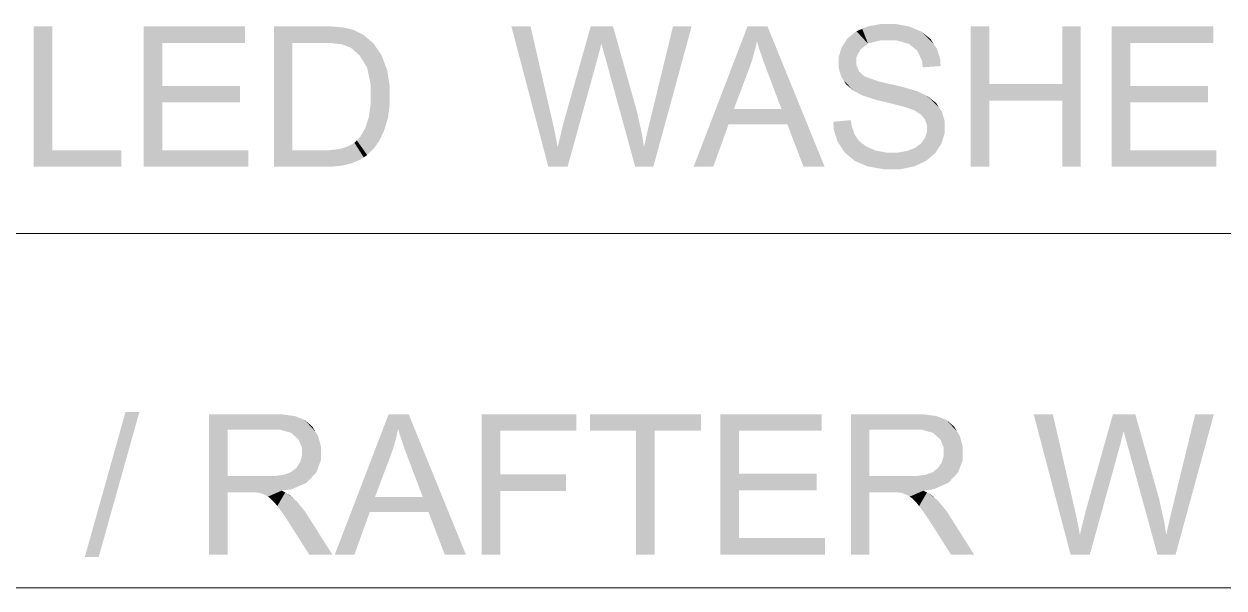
# Model space of a CAD drawing. Header units: millimetres. Extents: x 2 to 579, y 1 to 405.
# Drawn here: x 178.54 to 185.94, y 95.59 to 99.06 of the extents above; entities that cross this region are included whole.
import ezdxf

# ---------------------------------------------------------------- set-up
doc = ezdxf.new("R2010")
doc.units = ezdxf.units.MM
doc.linetypes.add('XKITLINE00', pattern=[0])
doc.layers.add('LinkedObject', color=7, linetype='Continuous', lineweight=0)

# ---------------------------------------------------------------- blocks, each defined once
blk = doc.blocks.new('*A4')
at = {"layer": 'LinkedObject'}
for points in [[(183.8218, 99.0628), (183.818, 98.9617), (183.7426, 99.048)], [(183.8654, 99.0628), (183.818, 98.9617), (183.8218, 99.0628)], [(183.818, 98.9617), (183.8654, 99.0628), (183.8698, 98.9617)], [(183.8654, 99.0628), (183.9195, 98.9617), (183.8698, 98.9617)], [(183.998, 99.0473), (183.8654, 99.0628), (183.9133, 99.0628)], [(184.0346, 99.0318), (183.8654, 99.0628), (183.998, 99.0473)], [(183.9948, 98.9407), (183.8654, 99.0628), (184.0346, 99.0318)], [(183.9195, 98.9617), (183.8654, 99.0628), (183.9948, 98.9407)], [(178.7171, 99.0481), (178.6031, 98.1841), (178.6031, 99.0481)], [(178.7171, 98.286), (178.6031, 98.1841), (178.7171, 99.0481)], [(179.3945, 98.6817), (179.2805, 98.1841), (179.2805, 99.0481)], [(179.3945, 98.6817), (179.2805, 99.0481), (179.3945, 98.9461)], [(179.9051, 98.9461), (179.2805, 99.0481), (179.9051, 99.0481)], [(179.3945, 98.9461), (179.2805, 99.0481), (179.9051, 98.9461)], [(180.0831, 99.0481), (180.1972, 98.9461), (180.0831, 98.1841)], [(180.3787, 98.9461), (180.0831, 99.0481), (180.3805, 99.0481)], [(180.1972, 98.9461), (180.0831, 99.0481), (180.3787, 98.9461)], [(180.3805, 99.0481), (180.4297, 98.9461), (180.3787, 98.9461)], [(180.4308, 99.0481), (180.4297, 98.9461), (180.3805, 99.0481)], [(180.4308, 99.0481), (180.5037, 98.9373), (180.4297, 98.9461)], [(180.5077, 99.0419), (180.5037, 98.9373), (180.4308, 99.0481)], [(180.5342, 99.0357), (180.5037, 98.9373), (180.5077, 99.0419)], [(180.5342, 99.0357), (180.5266, 98.9284), (180.5037, 98.9373)], [(180.5266, 98.9284), (180.5342, 99.0357), (180.5585, 98.9161)], [(180.6346, 98.9962), (180.5342, 99.0357), (180.5713, 99.0271)], [(180.6608, 98.9738), (180.5342, 99.0357), (180.6346, 98.9962)], [(180.6125, 98.8673), (180.5342, 99.0357), (180.6608, 98.9738)], [(180.5585, 98.9161), (180.5342, 99.0357), (180.6125, 98.8673)], [(181.6638, 99.0481), (181.7734, 98.1841), (181.5459, 99.0481)], [(181.7945, 98.4815), (181.7734, 98.1841), (181.6638, 99.0481)], [(182.0342, 99.0481), (182.0741, 98.8421), (181.8698, 98.4644)], [(182.0741, 98.8421), (182.0342, 99.0481), (182.0798, 98.8631)], [(182.0798, 98.8631), (182.0342, 99.0481), (182.0929, 98.9139)], [(182.0929, 98.9139), (182.0342, 99.0481), (182.1001, 98.9438)], [(182.172, 99.0481), (182.1001, 98.9438), (182.0342, 99.0481)], [(182.1001, 98.9438), (182.172, 99.0481), (182.1023, 98.9341)], [(182.1023, 98.9341), (182.172, 99.0481), (182.1163, 98.8833)], [(182.1163, 98.8833), (182.172, 99.0481), (182.128, 98.8421)], [(182.128, 98.8421), (182.172, 99.0481), (182.2951, 98.6103)], [(182.6561, 99.0481), (182.4061, 98.4926), (182.5413, 99.0481)], [(182.4202, 98.1841), (182.4061, 98.4926), (182.6561, 99.0481)], [(183.0003, 99.0481), (183.0117, 98.792), (182.6685, 98.1841)], [(183.0117, 98.792), (183.0003, 99.0481), (183.0265, 98.833)], [(183.0265, 98.833), (183.0003, 99.0481), (183.0498, 98.9157)], [(183.0498, 98.9157), (183.0003, 99.0481), (183.0583, 98.9574)], [(183.1234, 99.0481), (183.0583, 98.9574), (183.0003, 99.0481)], [(183.0583, 98.9574), (183.1234, 99.0481), (183.0686, 98.9221)], [(183.0686, 98.9221), (183.1234, 99.0481), (183.0993, 98.8322)], [(183.0993, 98.8322), (183.1234, 99.0481), (183.1196, 98.7776)], [(183.1196, 98.7776), (183.1234, 99.0481), (183.21, 98.5392)], [(183.21, 98.5392), (183.1234, 99.0481), (183.2456, 98.4459)], [(183.2456, 98.4459), (183.1234, 99.0481), (183.4757, 98.1841)], [(183.6714, 99.0185), (183.7187, 98.9237), (183.6172, 98.9753)], [(183.7424, 98.9427), (183.6714, 99.0185), (183.707, 99.0333)], [(183.7187, 98.9237), (183.6714, 99.0185), (183.7424, 98.9427)], [(183.7426, 99.048), (183.818, 98.9617), (183.707, 99.0333)], [(183.707, 99.0333), (183.818, 98.9617), (183.7424, 98.9427)], [(184.0346, 99.0318), (184.0202, 98.9198), (183.9948, 98.9407)], [(184.0713, 99.0163), (184.0202, 98.9198), (184.0346, 99.0318)], [(184.0202, 98.9198), (184.0713, 99.0163), (184.0457, 98.8988)], [(184.0457, 98.8988), (184.0713, 99.0163), (184.1473, 98.9407)], [(184.1473, 98.9407), (184.0713, 99.0163), (184.1276, 98.9708)], [(184.4895, 98.693), (184.3755, 98.1841), (184.3755, 99.0481)], [(184.4895, 98.693), (184.3755, 99.0481), (184.4895, 99.0481)], [(185.0529, 99.0481), (184.9388, 98.693), (184.9388, 99.0481)], [(184.9388, 98.591), (184.9388, 98.693), (185.0529, 99.0481)], [(184.9388, 98.591), (185.0529, 99.0481), (185.0529, 98.1841)], [(185.3587, 98.6817), (185.2447, 98.1841), (185.2447, 99.0481)], [(185.3587, 98.6817), (185.2447, 99.0481), (185.3587, 98.9461)], [(185.8693, 98.9461), (185.2447, 99.0481), (185.8693, 99.0481)], [(185.3587, 98.9461), (185.2447, 99.0481), (185.8693, 98.9461)], [(180.0831, 98.1841), (180.1972, 98.9461), (180.1972, 98.286)], [(180.6608, 98.9738), (180.6348, 98.8309), (180.6125, 98.8673)], [(180.6949, 98.9449), (180.6348, 98.8309), (180.6608, 98.9738)], [(180.746, 98.8711), (180.6348, 98.8309), (180.6949, 98.9449)], [(183.5987, 98.9468), (183.5616, 98.8244), (183.5801, 98.9184)], [(183.695, 98.9046), (183.5616, 98.8244), (183.5987, 98.9468)], [(183.5801, 98.9184), (183.5616, 98.8244), (183.5616, 98.8572)], [(183.6172, 98.9753), (183.7187, 98.9237), (183.5987, 98.9468)], [(183.5987, 98.9468), (183.7187, 98.9237), (183.695, 98.9046)], [(184.1473, 98.9407), (184.0756, 98.8368), (184.0457, 98.8988)], [(184.1671, 98.9106), (184.0756, 98.8368), (184.1473, 98.9407)], [(184.1883, 98.8425), (184.0756, 98.8368), (184.1671, 98.9106)], [(180.6348, 98.8309), (180.746, 98.8711), (180.657, 98.7945)], [(180.657, 98.7945), (180.746, 98.8711), (180.7629, 98.8262)], [(181.8698, 98.4644), (182.0741, 98.8421), (181.892, 98.1841)], [(182.2951, 98.6103), (182.3086, 98.1841), (182.128, 98.8421)], [(183.6713, 98.8588), (183.5616, 98.8244), (183.695, 98.9046)], [(183.5616, 98.8244), (183.6713, 98.8588), (183.6713, 98.832)], [(184.1897, 98.8044), (184.0756, 98.8368), (184.1883, 98.8425)], [(184.0756, 98.8368), (184.1897, 98.8044), (184.08, 98.7958)], [(180.7629, 98.8262), (180.6793, 98.6903), (180.657, 98.7945)], [(180.7799, 98.7812), (180.6793, 98.6903), (180.7629, 98.8262)], [(180.7968, 98.6785), (180.6793, 98.6903), (180.7799, 98.7812)], [(182.6685, 98.1841), (183.0117, 98.792), (182.9164, 98.5392)], [(183.6713, 98.8087), (183.5616, 98.8244), (183.6713, 98.832)], [(183.5616, 98.8244), (183.6713, 98.8087), (183.5616, 98.7947)], [(183.5616, 98.7947), (183.6713, 98.8087), (183.5767, 98.7408)], [(183.5767, 98.7408), (183.6713, 98.8087), (183.5919, 98.7168)], [(183.5919, 98.7168), (183.6713, 98.8087), (183.6881, 98.7704)], [(183.6881, 98.7704), (183.653, 98.6525), (183.5919, 98.7168)], [(183.7049, 98.7553), (183.653, 98.6525), (183.6881, 98.7704)], [(180.7968, 98.6208), (180.6793, 98.6903), (180.7968, 98.6785)], [(180.6793, 98.6903), (180.7968, 98.6208), (180.6793, 98.6226)], [(183.5919, 98.7168), (183.653, 98.6525), (183.607, 98.6927)], [(183.653, 98.6525), (183.7049, 98.7553), (183.6838, 98.6363)], [(183.6838, 98.6363), (183.7049, 98.7553), (183.7214, 98.7403)], [(183.6838, 98.6363), (183.7214, 98.7403), (183.7076, 98.6236)], [(183.7076, 98.6236), (183.7214, 98.7403), (183.7909, 98.5966)], [(183.7909, 98.5966), (183.7214, 98.7403), (183.8075, 98.7095)], [(183.7909, 98.5966), (183.8075, 98.7095), (183.8503, 98.5823)], [(183.8503, 98.5823), (183.8075, 98.7095), (183.8771, 98.6937)], [(183.8503, 98.5823), (183.8771, 98.6937), (183.9098, 98.568)], [(183.9098, 98.568), (183.8771, 98.6937), (183.9468, 98.678)], [(184.4895, 98.591), (184.3755, 98.1841), (184.4895, 98.693)], [(184.4895, 98.693), (184.9388, 98.591), (184.4895, 98.591)], [(184.9388, 98.693), (184.9388, 98.591), (184.4895, 98.693)], [(179.3945, 98.5798), (179.2805, 98.1841), (179.3945, 98.6817)], [(179.8732, 98.5798), (179.3945, 98.6817), (179.8732, 98.6817)], [(179.3945, 98.5798), (179.3945, 98.6817), (179.8732, 98.5798)], [(180.7968, 98.6208), (180.6793, 98.5736), (180.6793, 98.6226)], [(180.7968, 98.5716), (180.6793, 98.5736), (180.7968, 98.6208)], [(183.9098, 98.568), (183.9468, 98.678), (183.9867, 98.5469)], [(183.9867, 98.5469), (183.9468, 98.678), (184.004, 98.5402)], [(184.004, 98.5402), (183.9468, 98.678), (184.0311, 98.5298)], [(184.0423, 98.6504), (184.0311, 98.5298), (183.9468, 98.678)], [(184.0683, 98.6386), (184.0311, 98.5298), (184.0423, 98.6504)], [(184.0311, 98.5298), (184.0683, 98.6386), (184.0701, 98.5044)], [(184.0701, 98.5044), (184.0683, 98.6386), (184.106, 98.6213)], [(184.0701, 98.5044), (184.106, 98.6213), (184.0821, 98.4892)], [(184.0821, 98.4892), (184.106, 98.6213), (184.094, 98.474)], [(184.106, 98.6213), (184.1797, 98.5506), (184.094, 98.474)], [(184.1797, 98.5506), (184.106, 98.6213), (184.1617, 98.5773)], [(185.3587, 98.5798), (185.2447, 98.1841), (185.3587, 98.6817)], [(185.8374, 98.5798), (185.3587, 98.6817), (185.8374, 98.6817)], [(185.3587, 98.5798), (185.3587, 98.6817), (185.8374, 98.5798)], [(179.3945, 98.286), (179.2805, 98.1841), (179.3945, 98.5798)], [(180.6793, 98.5736), (180.7968, 98.5716), (180.6679, 98.4904)], [(180.6679, 98.4904), (180.7968, 98.5716), (180.7738, 98.4463)], [(180.7738, 98.4463), (180.7968, 98.5716), (180.7853, 98.4844)], [(182.3182, 98.529), (182.3086, 98.1841), (182.2951, 98.6103)], [(184.094, 98.474), (184.1797, 98.5506), (184.1059, 98.4386)], [(184.1059, 98.4386), (184.1797, 98.5506), (184.1977, 98.524)], [(184.3755, 98.1841), (184.4895, 98.591), (184.4895, 98.1841)], [(184.9388, 98.591), (185.0529, 98.1841), (184.9388, 98.1841)], [(185.3587, 98.286), (185.2447, 98.1841), (185.3587, 98.5798)], [(180.7738, 98.4463), (180.6453, 98.4217), (180.6679, 98.4904)], [(181.8049, 98.437), (181.7734, 98.1841), (181.7945, 98.4815)], [(182.3521, 98.3763), (182.3086, 98.1841), (182.3182, 98.529)], [(182.4061, 98.4926), (182.4202, 98.1841), (182.3929, 98.4396)], [(182.884, 98.4459), (182.6685, 98.1841), (182.9164, 98.5392)], [(182.9164, 98.5392), (183.2456, 98.4459), (182.884, 98.4459)], [(183.21, 98.5392), (183.2456, 98.4459), (182.9164, 98.5392)], [(183.6414, 98.4384), (183.5296, 98.4614), (183.6376, 98.4709)], [(184.1059, 98.4386), (184.1977, 98.524), (184.1059, 98.4183)], [(184.1059, 98.4183), (184.1977, 98.524), (184.1059, 98.3982)], [(184.1977, 98.524), (184.2156, 98.4279), (184.1059, 98.3982)], [(184.2156, 98.4279), (184.1977, 98.524), (184.2156, 98.4626)], [(180.6453, 98.4217), (180.715, 98.3205), (180.6136, 98.3671)], [(180.7624, 98.4083), (180.6453, 98.4217), (180.7738, 98.4463)], [(180.7329, 98.3454), (180.6453, 98.4217), (180.7624, 98.4083)], [(180.715, 98.3205), (180.6453, 98.4217), (180.7329, 98.3454)], [(181.823, 98.3487), (181.7734, 98.1841), (181.8049, 98.437)], [(181.8669, 98.4538), (181.892, 98.1841), (181.8473, 98.374)], [(181.8698, 98.4644), (181.892, 98.1841), (181.8669, 98.4538)], [(182.3929, 98.4396), (182.4202, 98.1841), (182.3713, 98.3457)], [(182.6685, 98.1841), (182.884, 98.4459), (182.7892, 98.1841)], [(183.2456, 98.4459), (183.4757, 98.1841), (183.3456, 98.1841)], [(183.5296, 98.4614), (183.5769, 98.3063), (183.5308, 98.4181)], [(183.6414, 98.4384), (183.5769, 98.3063), (183.5296, 98.4614)], [(183.5308, 98.4181), (183.5769, 98.3063), (183.5545, 98.3406)], [(183.6592, 98.3852), (183.5769, 98.3063), (183.6414, 98.4384)], [(184.0937, 98.3612), (184.2156, 98.4279), (184.196, 98.3285)], [(184.1059, 98.3982), (184.2156, 98.4279), (184.0937, 98.3612)], [(184.196, 98.3285), (184.2156, 98.4279), (184.2156, 98.3934)], [(180.6363, 98.2421), (180.5401, 98.3099), (180.5788, 98.3323)], [(180.5932, 98.3467), (180.6577, 98.2564), (180.5788, 98.3323)], [(180.5788, 98.3323), (180.6577, 98.2564), (180.6363, 98.2421)], [(180.715, 98.3205), (180.5932, 98.3467), (180.6136, 98.3671)], [(180.697, 98.2956), (180.5932, 98.3467), (180.715, 98.3205)], [(180.6577, 98.2564), (180.5932, 98.3467), (180.697, 98.2956)], [(181.8306, 98.3049), (181.7734, 98.1841), (181.823, 98.3487)], [(181.8473, 98.374), (181.892, 98.1841), (181.8306, 98.3049)], [(182.3628, 98.3049), (182.3086, 98.1841), (182.3521, 98.3763)], [(182.3713, 98.3457), (182.4202, 98.1841), (182.3628, 98.3049)], [(183.5769, 98.3063), (183.6592, 98.3852), (183.5994, 98.272)], [(183.5994, 98.272), (183.6592, 98.3852), (183.6614, 98.2206)], [(183.6732, 98.3643), (183.6614, 98.2206), (183.6592, 98.3852)], [(183.6871, 98.3435), (183.6614, 98.2206), (183.6732, 98.3643)], [(183.6871, 98.3435), (183.701, 98.2035), (183.6614, 98.2206)], [(183.7305, 98.3099), (183.701, 98.2035), (183.6871, 98.3435)], [(184.0693, 98.3273), (184.1763, 98.298), (184.0322, 98.3006)], [(184.0815, 98.3443), (184.196, 98.3285), (184.0693, 98.3273)], [(184.1763, 98.298), (184.0693, 98.3273), (184.196, 98.3285)], [(184.0937, 98.3612), (184.196, 98.3285), (184.0815, 98.3443)], [(178.6031, 98.1841), (178.7171, 98.286), (179.1422, 98.1841)], [(179.1422, 98.1841), (178.7171, 98.286), (179.1422, 98.286)], [(179.2805, 98.1841), (179.3945, 98.286), (179.925, 98.1841)], [(179.925, 98.1841), (179.3945, 98.286), (179.925, 98.286)], [(180.1972, 98.286), (180.3946, 98.1841), (180.0831, 98.1841)], [(180.3817, 98.286), (180.3946, 98.1841), (180.1972, 98.286)], [(180.3817, 98.286), (180.4338, 98.1841), (180.3946, 98.1841)], [(180.4244, 98.286), (180.4338, 98.1841), (180.3817, 98.286)], [(180.5333, 98.1988), (180.4244, 98.286), (180.4914, 98.294)], [(180.5031, 98.1914), (180.4244, 98.286), (180.5333, 98.1988)], [(180.4338, 98.1841), (180.4244, 98.286), (180.5031, 98.1914)], [(180.5157, 98.3019), (180.5333, 98.1988), (180.4914, 98.294)], [(180.5401, 98.3099), (180.5333, 98.1988), (180.5157, 98.3019)], [(180.5333, 98.1988), (180.5401, 98.3099), (180.5635, 98.2062)], [(180.615, 98.2278), (180.5401, 98.3099), (180.6363, 98.2421)], [(180.5635, 98.2062), (180.5401, 98.3099), (180.615, 98.2278)], [(181.8306, 98.3049), (181.892, 98.1841), (181.7734, 98.1841)], [(182.3628, 98.3049), (182.4202, 98.1841), (182.3086, 98.1841)], [(183.701, 98.2035), (183.7305, 98.3099), (183.7405, 98.1865)], [(183.7598, 98.297), (183.7405, 98.1865), (183.7305, 98.3099)], [(183.7892, 98.2842), (183.7405, 98.1865), (183.7598, 98.297)], [(183.7892, 98.2842), (183.8385, 98.1694), (183.7405, 98.1865)], [(183.8553, 98.2713), (183.8385, 98.1694), (183.7892, 98.2842)], [(183.8553, 98.2713), (183.897, 98.1694), (183.8385, 98.1694)], [(183.8921, 98.2713), (183.897, 98.1694), (183.8553, 98.2713)], [(183.8921, 98.2713), (183.9432, 98.1694), (183.897, 98.1694)], [(183.9247, 98.2713), (183.9432, 98.1694), (183.8921, 98.2713)], [(183.9822, 98.2811), (184.0631, 98.2032), (183.9247, 98.2713)], [(183.9247, 98.2713), (184.0631, 98.2032), (183.9432, 98.1694)], [(184.0072, 98.2908), (184.1566, 98.2676), (183.9822, 98.2811)], [(184.1, 98.2202), (183.9822, 98.2811), (184.1566, 98.2676)], [(184.0631, 98.2032), (183.9822, 98.2811), (184.1, 98.2202)], [(184.0322, 98.3006), (184.1566, 98.2676), (184.0072, 98.2908)], [(184.0322, 98.3006), (184.1763, 98.298), (184.1566, 98.2676)], [(185.2447, 98.1841), (185.3587, 98.286), (185.8892, 98.1841)], [(185.8892, 98.1841), (185.3587, 98.286), (185.8892, 98.286)], [(183.9432, 98.1694), (184.0631, 98.2032), (184.0262, 98.1863)], [(179.2541, 96.6754), (178.9182, 95.7829), (179.1687, 96.6754)], [(179.0036, 95.7829), (178.9182, 95.7829), (179.2541, 96.6754)], [(179.7977, 96.2805), (179.6837, 95.7976), (179.6837, 96.6616)], [(179.6837, 96.6616), (179.7977, 96.5665), (179.7977, 96.2805)], [(180.0707, 96.5665), (179.6837, 96.6616), (180.066, 96.6616)], [(179.7977, 96.5665), (179.6837, 96.6616), (180.0707, 96.5665)], [(180.066, 96.6616), (180.1187, 96.5665), (180.0707, 96.5665)], [(180.2114, 96.6499), (180.066, 96.6616), (180.1237, 96.6616)], [(180.2414, 96.6383), (180.066, 96.6616), (180.2114, 96.6499)], [(180.189, 96.5468), (180.066, 96.6616), (180.2414, 96.6383)], [(180.1187, 96.5665), (180.066, 96.6616), (180.189, 96.5468)], [(180.2414, 96.6383), (180.2112, 96.527), (180.189, 96.5468)], [(180.2714, 96.6266), (180.2112, 96.527), (180.2414, 96.6383)], [(180.2112, 96.527), (180.2714, 96.6266), (180.2334, 96.5073)], [(180.2334, 96.5073), (180.2714, 96.6266), (180.3373, 96.5561)], [(180.3373, 96.5561), (180.2714, 96.6266), (180.3193, 96.5855)], [(180.7899, 96.6616), (180.8013, 96.4055), (180.4581, 95.7976)], [(180.8013, 96.4055), (180.7899, 96.6616), (180.8161, 96.4465)], [(180.8161, 96.4465), (180.7899, 96.6616), (180.8394, 96.5292)], [(180.8394, 96.5292), (180.7899, 96.6616), (180.8479, 96.5708)], [(180.913, 96.6616), (180.8479, 96.5708), (180.7899, 96.6616)], [(180.8479, 96.5708), (180.913, 96.6616), (180.8582, 96.5356)], [(180.8582, 96.5356), (180.913, 96.6616), (180.8889, 96.4457)], [(180.8889, 96.4457), (180.913, 96.6616), (180.9092, 96.3911)], [(180.9092, 96.3911), (180.913, 96.6616), (180.9996, 96.1527)], [(180.9996, 96.1527), (180.913, 96.6616), (181.0352, 96.0593)], [(181.0352, 96.0593), (180.913, 96.6616), (181.2653, 95.7976)], [(181.4773, 96.2918), (181.3633, 95.7976), (181.3633, 96.6616)], [(181.4773, 96.2918), (181.3633, 96.6616), (181.4773, 96.5596)], [(181.9456, 96.5596), (181.3633, 96.6616), (181.9456, 96.6616)], [(181.4773, 96.5596), (181.3633, 96.6616), (181.9456, 96.5596)], [(182.0294, 96.6616), (182.3137, 96.5596), (182.0294, 96.5596)], [(182.4277, 96.5596), (182.3137, 96.5596), (182.0294, 96.6616)], [(182.4277, 96.5596), (182.0294, 96.6616), (182.7137, 96.6616)], [(182.4277, 96.5596), (182.7137, 96.6616), (182.7137, 96.5596)], [(182.947, 96.2952), (182.833, 95.7976), (182.833, 96.6616)], [(182.947, 96.2952), (182.833, 96.6616), (182.947, 96.5596)], [(183.4576, 96.5596), (182.833, 96.6616), (183.4576, 96.6616)], [(182.947, 96.5596), (182.833, 96.6616), (183.4576, 96.5596)], [(183.7514, 96.2805), (183.6373, 95.7976), (183.6373, 96.6616)], [(183.6373, 96.6616), (183.7514, 96.5665), (183.7514, 96.2805)], [(184.0244, 96.5665), (183.6373, 96.6616), (184.0197, 96.6616)], [(183.7514, 96.5665), (183.6373, 96.6616), (184.0244, 96.5665)], [(184.0197, 96.6616), (184.0724, 96.5665), (184.0244, 96.5665)], [(184.165, 96.6499), (184.0197, 96.6616), (184.0774, 96.6616)], [(184.195, 96.6383), (184.0197, 96.6616), (184.165, 96.6499)], [(184.1426, 96.5468), (184.0197, 96.6616), (184.195, 96.6383)], [(184.0724, 96.5665), (184.0197, 96.6616), (184.1426, 96.5468)], [(184.195, 96.6383), (184.1649, 96.527), (184.1426, 96.5468)], [(184.225, 96.6266), (184.1649, 96.527), (184.195, 96.6383)], [(184.1649, 96.527), (184.225, 96.6266), (184.1871, 96.5073)], [(184.1871, 96.5073), (184.225, 96.6266), (184.2909, 96.5561)], [(184.2909, 96.5561), (184.225, 96.6266), (184.273, 96.5855)], [(184.8811, 96.6616), (184.9907, 95.7976), (184.7631, 96.6616)], [(185.0117, 96.095), (184.9907, 95.7976), (184.8811, 96.6616)], [(185.2515, 96.6616), (185.2913, 96.4556), (185.087, 96.0779)], [(185.2913, 96.4556), (185.2515, 96.6616), (185.2971, 96.4765)], [(185.2971, 96.4765), (185.2515, 96.6616), (185.3101, 96.5274)], [(185.3101, 96.5274), (185.2515, 96.6616), (185.3174, 96.5572)], [(185.3892, 96.6616), (185.3174, 96.5572), (185.2515, 96.6616)], [(185.3174, 96.5572), (185.3892, 96.6616), (185.3196, 96.5476)], [(185.3196, 96.5476), (185.3892, 96.6616), (185.3335, 96.4968)], [(185.3335, 96.4968), (185.3892, 96.6616), (185.3453, 96.4556)], [(185.3453, 96.4556), (185.3892, 96.6616), (185.5123, 96.2238)], [(185.8734, 96.6616), (185.6233, 96.1061), (185.7585, 96.6616)], [(185.6375, 95.7976), (185.6233, 96.1061), (185.8734, 96.6616)], [(180.3373, 96.5561), (180.2556, 96.4568), (180.2334, 96.5073)], [(180.3552, 96.5266), (180.2556, 96.4568), (180.3373, 96.5561)], [(182.3137, 95.7976), (182.4277, 96.5596), (182.4277, 95.7976)], [(182.3137, 96.5596), (182.4277, 96.5596), (182.3137, 95.7976)], [(184.2909, 96.5561), (184.2093, 96.4568), (184.1871, 96.5073)], [(184.3089, 96.5266), (184.2093, 96.4568), (184.2909, 96.5561)], [(180.3732, 96.4615), (180.2556, 96.4568), (180.3552, 96.5266)], [(184.3268, 96.4615), (184.2093, 96.4568), (184.3089, 96.5266)], [(180.2442, 96.3665), (180.3732, 96.4258), (180.3137, 96.2708)], [(180.2556, 96.4052), (180.3732, 96.4258), (180.2442, 96.3665)], [(180.3732, 96.4258), (180.2556, 96.4568), (180.3732, 96.4615)], [(180.2556, 96.4568), (180.3732, 96.4258), (180.2556, 96.4262)], [(180.3732, 96.4258), (180.2556, 96.4052), (180.2556, 96.4262)], [(180.3137, 96.2708), (180.3732, 96.4258), (180.3434, 96.3024)], [(180.3434, 96.3024), (180.3732, 96.4258), (180.3732, 96.3799)], [(180.4581, 95.7976), (180.8013, 96.4055), (180.706, 96.1527)], [(184.1978, 96.3665), (184.3268, 96.4258), (184.2674, 96.2708)], [(184.2093, 96.4052), (184.3268, 96.4258), (184.1978, 96.3665)], [(184.3268, 96.4258), (184.2093, 96.4568), (184.3268, 96.4615)], [(184.2093, 96.4568), (184.3268, 96.4258), (184.2093, 96.4262)], [(184.3268, 96.4258), (184.2093, 96.4052), (184.2093, 96.4262)], [(184.2674, 96.2708), (184.3268, 96.4258), (184.2971, 96.3024)], [(184.2971, 96.3024), (184.3268, 96.4258), (184.3268, 96.3799)], [(185.087, 96.0779), (185.2913, 96.4556), (185.1092, 95.7976)], [(185.5123, 96.2238), (185.5258, 95.7976), (185.3453, 96.4556)], [(180.3137, 96.2708), (180.1876, 96.3049), (180.2212, 96.3308)], [(180.2327, 96.3486), (180.3137, 96.2708), (180.2212, 96.3308)], [(180.2442, 96.3665), (180.3137, 96.2708), (180.2327, 96.3486)], [(184.2674, 96.2708), (184.1413, 96.3049), (184.1748, 96.3308)], [(184.1863, 96.3486), (184.2674, 96.2708), (184.1748, 96.3308)], [(184.1978, 96.3665), (184.2674, 96.2708), (184.1863, 96.3486)], [(179.7977, 96.2805), (179.7977, 96.1812), (179.6837, 95.7976)], [(179.9301, 96.1812), (179.7977, 96.2805), (180.0431, 96.2805)], [(179.7977, 96.1812), (179.7977, 96.2805), (179.9301, 96.1812)], [(179.9301, 96.1812), (180.0431, 96.2805), (179.9522, 96.1812)], [(179.9522, 96.1812), (180.0431, 96.2805), (179.9839, 96.1791)], [(179.9839, 96.1791), (180.0431, 96.2805), (179.9937, 96.1771)], [(179.9937, 96.1771), (180.0431, 96.2805), (180.0069, 96.1738)], [(180.0069, 96.1738), (180.0431, 96.2805), (180.0329, 96.1624)], [(180.0329, 96.1624), (180.0431, 96.2805), (180.0822, 96.2805)], [(180.0329, 96.1624), (180.0822, 96.2805), (180.0457, 96.1541)], [(180.0822, 96.2805), (180.1302, 96.1907), (180.0457, 96.1541)], [(180.1434, 96.2886), (180.1302, 96.1907), (180.0822, 96.2805)], [(180.1302, 96.1907), (180.1434, 96.2886), (180.1922, 96.1992)], [(180.1655, 96.2967), (180.3137, 96.2708), (180.1434, 96.2886)], [(180.284, 96.2393), (180.1434, 96.2886), (180.3137, 96.2708)], [(180.1922, 96.1992), (180.1434, 96.2886), (180.284, 96.2393)], [(180.1876, 96.3049), (180.3137, 96.2708), (180.1655, 96.2967)], [(181.4773, 96.1898), (181.3633, 95.7976), (181.4773, 96.2918)], [(181.8826, 96.1898), (181.4773, 96.2918), (181.8826, 96.2918)], [(181.4773, 96.1898), (181.4773, 96.2918), (181.8826, 96.1898)], [(182.947, 96.1933), (182.833, 95.7976), (182.947, 96.2952)], [(183.4257, 96.1933), (182.947, 96.2952), (183.4257, 96.2952)], [(182.947, 96.1933), (182.947, 96.2952), (183.4257, 96.1933)], [(183.7514, 96.2805), (183.7514, 96.1812), (183.6373, 95.7976)], [(183.8838, 96.1812), (183.7514, 96.2805), (183.9967, 96.2805)], [(183.7514, 96.1812), (183.7514, 96.2805), (183.8838, 96.1812)], [(183.8838, 96.1812), (183.9967, 96.2805), (183.9058, 96.1812)], [(183.9058, 96.1812), (183.9967, 96.2805), (183.9376, 96.1791)], [(183.9376, 96.1791), (183.9967, 96.2805), (183.9473, 96.1771)], [(183.9473, 96.1771), (183.9967, 96.2805), (183.9606, 96.1738)], [(183.9606, 96.1738), (183.9967, 96.2805), (183.9866, 96.1624)], [(183.9866, 96.1624), (183.9967, 96.2805), (184.0359, 96.2805)], [(183.9866, 96.1624), (184.0359, 96.2805), (183.9994, 96.1541)], [(184.0359, 96.2805), (184.0838, 96.1907), (183.9994, 96.1541)], [(184.0971, 96.2886), (184.0838, 96.1907), (184.0359, 96.2805)], [(184.0838, 96.1907), (184.0971, 96.2886), (184.1459, 96.1992)], [(184.1192, 96.2967), (184.2674, 96.2708), (184.0971, 96.2886)], [(184.2377, 96.2393), (184.0971, 96.2886), (184.2674, 96.2708)], [(184.1459, 96.1992), (184.0971, 96.2886), (184.2377, 96.2393)], [(184.1413, 96.3049), (184.2674, 96.2708), (184.1192, 96.2967)], [(179.6837, 95.7976), (179.7977, 96.1812), (179.7977, 95.7976)], [(180.0457, 96.1541), (180.1302, 96.1907), (180.0585, 96.1459)], [(180.1302, 96.1907), (180.0875, 96.117), (180.0585, 96.1459)], [(180.1528, 96.1798), (180.0875, 96.117), (180.1302, 96.1907)], [(180.0875, 96.117), (180.1528, 96.1798), (180.1037, 96.0964)], [(180.1037, 96.0964), (180.1528, 96.1798), (180.1199, 96.0758)], [(180.1199, 96.0758), (180.1528, 96.1798), (180.199, 96.1477)], [(180.199, 96.1477), (180.1528, 96.1798), (180.1873, 96.1583)], [(181.3633, 95.7976), (181.4773, 96.1898), (181.4773, 95.7976)], [(182.947, 95.8995), (182.833, 95.7976), (182.947, 96.1933)], [(183.6373, 95.7976), (183.7514, 96.1812), (183.7514, 95.7976)], [(183.9994, 96.1541), (184.0838, 96.1907), (184.0122, 96.1459)], [(184.0838, 96.1907), (184.0412, 96.117), (184.0122, 96.1459)], [(184.1065, 96.1798), (184.0412, 96.117), (184.0838, 96.1907)], [(184.0412, 96.117), (184.1065, 96.1798), (184.0573, 96.0964)], [(184.0573, 96.0964), (184.1065, 96.1798), (184.0735, 96.0758)], [(184.0735, 96.0758), (184.1065, 96.1798), (184.1527, 96.1477)], [(184.1527, 96.1477), (184.1065, 96.1798), (184.1409, 96.1583)], [(185.5355, 96.1425), (185.5258, 95.7976), (185.5123, 96.2238)], [(180.199, 96.1477), (180.161, 96.0162), (180.1199, 96.0758)], [(180.224, 96.1247), (180.161, 96.0162), (180.199, 96.1477)], [(180.2713, 96.0672), (180.161, 96.0162), (180.224, 96.1247)], [(180.6736, 96.0593), (180.4581, 95.7976), (180.706, 96.1527)], [(180.706, 96.1527), (181.0352, 96.0593), (180.6736, 96.0593)], [(180.9996, 96.1527), (181.0352, 96.0593), (180.706, 96.1527)], [(184.1527, 96.1477), (184.1147, 96.0162), (184.0735, 96.0758)], [(184.1777, 96.1247), (184.1147, 96.0162), (184.1527, 96.1477)], [(184.225, 96.0672), (184.1147, 96.0162), (184.1777, 96.1247)], [(185.5693, 95.9898), (185.5258, 95.7976), (185.5355, 96.1425)], [(185.6233, 96.1061), (185.6375, 95.7976), (185.6102, 96.0531)], [(180.161, 96.0162), (180.2713, 96.0672), (180.1861, 95.9773)], [(180.1861, 95.9773), (180.2713, 96.0672), (180.2936, 96.0327)], [(180.1861, 95.9773), (180.2936, 96.0327), (180.3002, 95.7976)], [(180.3002, 95.7976), (180.2936, 96.0327), (180.4429, 95.7976)], [(180.4581, 95.7976), (180.6736, 96.0593), (180.5788, 95.7976)], [(181.0352, 96.0593), (181.2653, 95.7976), (181.1352, 95.7976)], [(184.1147, 96.0162), (184.225, 96.0672), (184.1397, 95.9773)], [(184.1397, 95.9773), (184.225, 96.0672), (184.2472, 96.0327)], [(184.1397, 95.9773), (184.2472, 96.0327), (184.2539, 95.7976)], [(184.2539, 95.7976), (184.2472, 96.0327), (184.3966, 95.7976)], [(185.0222, 96.0505), (184.9907, 95.7976), (185.0117, 96.095)], [(185.0402, 95.9622), (184.9907, 95.7976), (185.0222, 96.0505)], [(185.0841, 96.0673), (185.1092, 95.7976), (185.0645, 95.9875)], [(185.087, 96.0779), (185.1092, 95.7976), (185.0841, 96.0673)], [(185.6102, 96.0531), (185.6375, 95.7976), (185.5885, 95.9592)], [(185.0478, 95.9184), (184.9907, 95.7976), (185.0402, 95.9622)], [(185.0645, 95.9875), (185.1092, 95.7976), (185.0478, 95.9184)], [(185.58, 95.9184), (185.5258, 95.7976), (185.5693, 95.9898)], [(185.5885, 95.9592), (185.6375, 95.7976), (185.58, 95.9184)], [(182.833, 95.7976), (182.947, 95.8995), (183.4775, 95.7976)], [(183.4775, 95.7976), (182.947, 95.8995), (183.4775, 95.8995)], [(185.0478, 95.9184), (185.1092, 95.7976), (184.9907, 95.7976)], [(185.58, 95.9184), (185.6375, 95.7976), (185.5258, 95.7976)]]:
    blk.add_hatch(color=7, dxfattribs=at).paths.add_polyline_path(points, flags=17)
at = {"layer": 'LinkedObject', "color": 6, "linetype": 'XKITLINE00', "lineweight": 0}
for p, q in [((186.887, 97.7731), (173.9323, 97.7731)), ((187.6111, 95.592), (173.1515, 95.592))]:
    blk.add_line(p, q, dxfattribs=at)

msp = doc.modelspace()

# ---------------------------------------------------------------- block references
at = {"lineweight": 0}
msp.add_blockref('*A4', (0, 0), dxfattribs=at)

doc.saveas('drawing.dxf')
